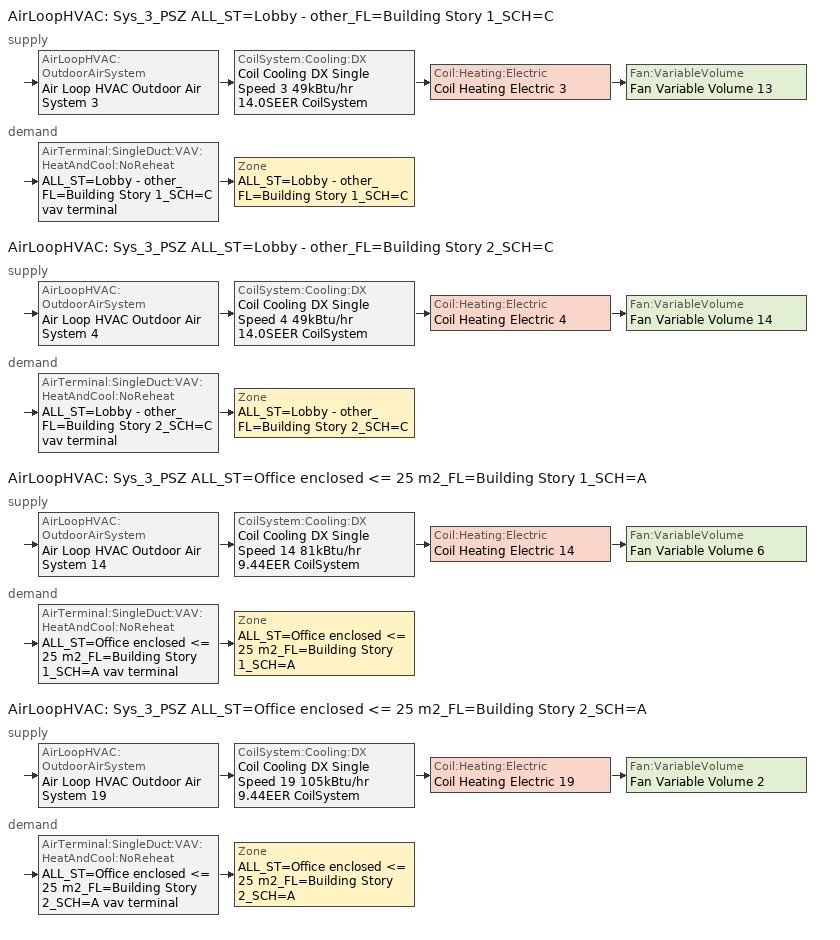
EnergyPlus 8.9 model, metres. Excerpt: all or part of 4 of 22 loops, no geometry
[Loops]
AirLoopHVAC 'Sys_3_PSZ ALL_ST=Lobby - other_FL=Building Story 1_SCH=C'
 supply: AirLoopHVAC:OutdoorAirSystem 'Air Loop HVAC Outdoor Air System 3' > CoilSystem:Cooling:DX 'Coil Cooling DX Single Speed 3 49kBtu/hr 14.0SEER CoilSystem' > Coil:Heating:Electric 'Coil Heating Electric 3' > Fan:VariableVolume 'Fan Variable Volume 13'
 demand: AirTerminal:SingleDuct:VAV:HeatAndCool:NoReheat 'ALL_ST=Lobby - other_FL=Building Story 1_SCH=C vav terminal' > Zone 'ALL_ST=Lobby - other_FL=Building Story 1_SCH=C'
AirLoopHVAC 'Sys_3_PSZ ALL_ST=Lobby - other_FL=Building Story 2_SCH=C'
 supply: AirLoopHVAC:OutdoorAirSystem 'Air Loop HVAC Outdoor Air System 4' > CoilSystem:Cooling:DX 'Coil Cooling DX Single Speed 4 49kBtu/hr 14.0SEER CoilSystem' > Coil:Heating:Electric 'Coil Heating Electric 4' > Fan:VariableVolume 'Fan Variable Volume 14'
 demand: AirTerminal:SingleDuct:VAV:HeatAndCool:NoReheat 'ALL_ST=Lobby - other_FL=Building Story 2_SCH=C vav terminal' > Zone 'ALL_ST=Lobby - other_FL=Building Story 2_SCH=C'
AirLoopHVAC 'Sys_3_PSZ ALL_ST=Office enclosed <= 25 m2_FL=Building Story 1_SCH=A'
 supply: AirLoopHVAC:OutdoorAirSystem 'Air Loop HVAC Outdoor Air System 14' > CoilSystem:Cooling:DX 'Coil Cooling DX Single Speed 14 81kBtu/hr 9.44EER CoilSystem' > Coil:Heating:Electric 'Coil Heating Electric 14' > Fan:VariableVolume 'Fan Variable Volume 6'
 demand: AirTerminal:SingleDuct:VAV:HeatAndCool:NoReheat 'ALL_ST=Office enclosed <= 25 m2_FL=Building Story 1_SCH=A vav terminal' > Zone 'ALL_ST=Office enclosed <= 25 m2_FL=Building Story 1_SCH=A'
AirLoopHVAC 'Sys_3_PSZ ALL_ST=Office enclosed <= 25 m2_FL=Building Story 2_SCH=A'
 supply: AirLoopHVAC:OutdoorAirSystem 'Air Loop HVAC Outdoor Air System 19' > CoilSystem:Cooling:DX 'Coil Cooling DX Single Speed 19 105kBtu/hr 9.44EER CoilSystem' > Coil:Heating:Electric 'Coil Heating Electric 19' > Fan:VariableVolume 'Fan Variable Volume 2'
 demand: AirTerminal:SingleDuct:VAV:HeatAndCool:NoReheat 'ALL_ST=Office enclosed <= 25 m2_FL=Building Story 2_SCH=A vav terminal' > Zone 'ALL_ST=Office enclosed <= 25 m2_FL=Building Story 2_SCH=A'
[ZoneControl:Thermostat] Control Object Type 1=ThermostatSetpoint:DualSetpoint
Name | Zone or ZoneList | Control Type Schedule | Control Name 1
ALL_ST=Lobby - other_FL=Building Story 1_SCH=C Thermostat | ALL_ST=Lobby - other_FL=Building Story 1_SCH=C | ALL_ST=Lobby - other_FL=Building Story 1_SCH=C Thermostat Schedule | Space Function Lobby - other Thermostat 5
ALL_ST=Lobby - other_FL=Building Story 2_SCH=C Thermostat | ALL_ST=Lobby - other_FL=Building Story 2_SCH=C | ALL_ST=Lobby - other_FL=Building Story 2_SCH=C Thermostat Schedule | Space Function Lobby - other Thermostat 6
ALL_ST=Office enclosed <= 25 m2_FL=Building Story 1_SCH=A Thermostat | ALL_ST=Office enclosed <= 25 m2_FL=Building Story 1_SCH=A | ALL_ST=Office enclosed <= 25 m2_FL=Building Story 1_SCH=A Thermostat Schedule | Space Function Office enclosed <= 25 m2 Thermostat 5
ALL_ST=Office enclosed <= 25 m2_FL=Building Story 2_SCH=A Thermostat | ALL_ST=Office enclosed <= 25 m2_FL=Building Story 2_SCH=A | ALL_ST=Office enclosed <= 25 m2_FL=Building Story 2_SCH=A Thermostat Schedule | Space Function Office enclosed <= 25 m2 Thermostat 6
[ThermostatSetpoint:DualSetpoint]
Name | Heating Setpoint Temperature Schedule | Cooling Setpoint Temperature Schedule
Space Function Lobby - other Thermostat 5; Space Function Lobby - other Thermostat 6 | NECB-C-Thermostat Setpoint-Heating | NECB-C-Thermostat Setpoint-Cooling
Space Function Office enclosed <= 25 m2 Thermostat 5; Space Function Office enclosed <= 25 m2 Thermostat 6 | NECB-A-Thermostat Setpoint-Heating | NECB-A-Thermostat Setpoint-Cooling
[ZoneHVAC:EnergyRecoveryVentilator] Supply Air Flow Rate {m3/s}=AutoSize; Exhaust Air Flow Rate {m3/s}=AutoSize; Ventilation Rate per Occupant {m3/s-person}=0
Name | Availability Schedule | Heat Exchanger | Supply Air Fan | Exhaust Air Fan | Controller | Ventilation Rate per Unit Floor Area {m3/s-m2}
ALL_ST=Lobby - other_FL=Building Story 1_SCH=C erv doas | Sys_3_PSZ ALL_ST=Lobby - other_FL=Building Story 1_SCH=C Occ Sch | ALL_ST=Lobby - other_FL=Building Story 1_SCH=C erv hx | ALL_ST=Lobby - other_FL=Building Story 1_SCH=C erv sup fan | ALL_ST=Lobby - other_FL=Building Story 1_SCH=C erv exh fan | ALL_ST=Lobby - other_FL=Building Story 1_SCH=C erv contr | 0.0041148
ALL_ST=Lobby - other_FL=Building Story 2_SCH=C erv doas | Sys_3_PSZ ALL_ST=Lobby - other_FL=Building Story 2_SCH=C Occ Sch | ALL_ST=Lobby - other_FL=Building Story 2_SCH=C erv hx | ALL_ST=Lobby - other_FL=Building Story 2_SCH=C erv sup fan | ALL_ST=Lobby - other_FL=Building Story 2_SCH=C erv exh fan | ALL_ST=Lobby - other_FL=Building Story 2_SCH=C erv contr | 0.0041148
ALL_ST=Office enclosed <= 25 m2_FL=Building Story 1_SCH=A erv doas | Sys_3_PSZ ALL_ST=Office enclosed <= 25 m2_FL=Building Story 1_SCH=A Occ Sch | ALL_ST=Office enclosed <= 25 m2_FL=Building Story 1_SCH=A erv hx | ALL_ST=Office enclosed <= 25 m2_FL=Building Story 1_SCH=A erv sup fan | ALL_ST=Office enclosed <= 25 m2_FL=Building Story 1_SCH=A erv exh fan | ALL_ST=Office enclosed <= 25 m2_FL=Building Story 1_SCH=A erv contr | 0.00042164
ALL_ST=Office enclosed <= 25 m2_FL=Building Story 2_SCH=A erv doas | Sys_3_PSZ ALL_ST=Office enclosed <= 25 m2_FL=Building Story 2_SCH=A Occ Sch | ALL_ST=Office enclosed <= 25 m2_FL=Building Story 2_SCH=A erv hx | ALL_ST=Office enclosed <= 25 m2_FL=Building Story 2_SCH=A erv sup fan | ALL_ST=Office enclosed <= 25 m2_FL=Building Story 2_SCH=A erv exh fan | ALL_ST=Office enclosed <= 25 m2_FL=Building Story 2_SCH=A erv contr | 0.00042164
[HeatExchanger:AirToAir:SensibleAndLatent] Availability Schedule=Always On Discrete; Nominal Supply Air Flow Rate {m3/s}=Autosize; Heat Exchanger Type=Rotary; Threshold Temperature {C}=-23.3; Initial Defrost Time Fraction=0.167
Name | Sensible Effectiveness at 100% Heating Air Flow | Latent Effectiveness at 100% Heating Air Flow | Sensible Effectiveness at 75% Heating Air Flow | Latent Effectiveness at 75% Heating Air Flow | Sensible Effectiveness at 100% Cooling Air Flow | Latent Effectiveness at 100% Cooling Air Flow | Sensible Effectiveness at 75% Cooling Air Flow | Latent Effectiveness at 75% Cooling Air Flow | Nominal Electric Power {W} | Supply Air Outlet Temperature Control | Frost Control Type | Rate of Defrost Time Fraction Increase {1/K} | Economizer Lockout
ALL_ST=Lobby - other_FL=Building Story 1_SCH=C erv hx; ALL_ST=Lobby - other_FL=Building Story 2_SCH=C erv hx | 0.76 | 0.75 | 0.81 | 0.75 | 0.76 | 0.75 | 0.81 | 0.75 | 669.997 | No | ExhaustAirRecirculation | 0.012 | No
ALL_ST=Office enclosed <= 25 m2_FL=Building Story 1_SCH=A erv hx; ALL_ST=Office enclosed <= 25 m2_FL=Building Story 2_SCH=A erv hx | 0.76 | 0.75 | 0.81 | 0.75 | 0.76 | 0.75 | 0.81 | 0.75 | 210.944 | No | ExhaustAirRecirculation | 0.012 | No
Sys_3_PSZ ALL_ST=Lobby - other_FL=Building Story 1_SCH=C ERV; Sys_3_PSZ ALL_ST=Lobby - other_FL=Building Story 2_SCH=C ERV | 0.9 | 0.9 | 0.9 | 0.9 | 0.9 | 0.9 | 0.9 | 0.9 | 669.997 | Yes | ExhaustOnly | 1.44 | Yes
Sys_3_PSZ ALL_ST=Office enclosed <= 25 m2_FL=Building Story 1_SCH=A ERV; Sys_3_PSZ ALL_ST=Office enclosed <= 25 m2_FL=Building Story 2_SCH=A ERV | 0.9 | 0.9 | 0.9 | 0.9 | 0.9 | 0.9 | 0.9 | 0.9 | 210.944 | Yes | ExhaustOnly | 1.44 | Yes
[Fan:OnOff] Availability Schedule=Always On Discrete; Fan Total Efficiency=0.75; Pressure Rise {Pa}=200; Maximum Flow Rate {m3/s}=Autosize; Motor Efficiency=0.9; Motor In Airstream Fraction=1
Name | Fan Power Ratio Function of Speed Ratio Curve | Fan Efficiency Ratio Function of Speed Ratio Curve
ALL_ST=Lobby - other_FL=Building Story 1_SCH=C erv sup fan | Fan On Off Power Curve 38 | Fan On Off Efficiency Curve 38
ALL_ST=Lobby - other_FL=Building Story 1_SCH=C erv exh fan | Fan On Off Power Curve 39 | Fan On Off Efficiency Curve 39
ALL_ST=Lobby - other_FL=Building Story 2_SCH=C erv sup fan | Fan On Off Power Curve 40 | Fan On Off Efficiency Curve 40
ALL_ST=Lobby - other_FL=Building Story 2_SCH=C erv exh fan | Fan On Off Power Curve 41 | Fan On Off Efficiency Curve 41
ALL_ST=Office enclosed <= 25 m2_FL=Building Story 1_SCH=A erv sup fan | Fan On Off Power Curve 12 | Fan On Off Efficiency Curve 12
ALL_ST=Office enclosed <= 25 m2_FL=Building Story 1_SCH=A erv exh fan | Fan On Off Power Curve 13 | Fan On Off Efficiency Curve 13
ALL_ST=Office enclosed <= 25 m2_FL=Building Story 2_SCH=A erv sup fan | Fan On Off Power Curve 4 | Fan On Off Efficiency Curve 4
ALL_ST=Office enclosed <= 25 m2_FL=Building Story 2_SCH=A erv exh fan | Fan On Off Power Curve 5 | Fan On Off Efficiency Curve 5
[ZoneHVAC:EnergyRecoveryVentilator:Controller] Temperature High Limit {C}=19; Temperature Low Limit {C}=13; Exhaust Air Temperature Limit=NoExhaustAirTemperatureLimit; Exhaust Air Enthalpy Limit=NoExhaustAirEnthalpyLimit; Time of Day Economizer Flow Control Schedule=Always Off Discrete; High Humidity Control Flag=No; High Humidity Outdoor Air Flow Ratio=1; Control High Indoor Humidity Based on Outdoor Humidity Ratio=Yes
Name | Electronic Enthalpy Limit Curve
ALL_ST=Lobby - other_FL=Building Story 1_SCH=C erv contr | Curve Cubic 21
ALL_ST=Lobby - other_FL=Building Story 2_SCH=C erv contr | Curve Cubic 22
ALL_ST=Office enclosed <= 25 m2_FL=Building Story 1_SCH=A erv contr | Curve Cubic 8
ALL_ST=Office enclosed <= 25 m2_FL=Building Story 2_SCH=A erv contr | Curve Cubic 4
[AirTerminal:SingleDuct:VAV:HeatAndCool:NoReheat] Availability Schedule=Always On Discrete; Maximum Air Flow Rate {m3/s}=AutoSize; Zone Minimum Air Flow Fraction=0.05
ALL_ST=Lobby - other_FL=Building Story 1_SCH=C vav terminal; ALL_ST=Lobby - other_FL=Building Story 2_SCH=C vav terminal; ALL_ST=Office enclosed <= 25 m2_FL=Building Story 1_SCH=A vav terminal; ALL_ST=Office enclosed <= 25 m2_FL=Building Story 2_SCH=A vav terminal
[Zone equipment]
ALL_ST=Lobby - other_FL=Building Story 1_SCH=C: ALL_ST=Lobby - other_FL=Building Story 1_SCH=C erv doas, Zone HVAC Baseboard Convective Water 9, ALL_ST=Lobby - other_FL=Building Story 1_SCH=C vav terminal
ALL_ST=Lobby - other_FL=Building Story 2_SCH=C: ALL_ST=Lobby - other_FL=Building Story 2_SCH=C erv doas, Zone HVAC Baseboard Convective Water 10, ALL_ST=Lobby - other_FL=Building Story 2_SCH=C vav terminal
ALL_ST=Office enclosed <= 25 m2_FL=Building Story 1_SCH=A: ALL_ST=Office enclosed <= 25 m2_FL=Building Story 1_SCH=A erv doas, Zone HVAC Baseboard Convective Water 20, ALL_ST=Office enclosed <= 25 m2_FL=Building Story 1_SCH=A vav terminal
ALL_ST=Office enclosed <= 25 m2_FL=Building Story 2_SCH=A: ALL_ST=Office enclosed <= 25 m2_FL=Building Story 2_SCH=A erv doas, Zone HVAC Baseboard Convective Water 25, ALL_ST=Office enclosed <= 25 m2_FL=Building Story 2_SCH=A vav terminal
[Sizing:Zone] Zone Cooling Design Supply Air Temperature Input Method=SupplyAirTemperature; Zone Cooling Design Supply Air Temperature {C}=13; Zone Cooling Design Supply Air Temperature Difference {deltaC}=11.11; Zone Heating Design Supply Air Temperature Input Method=SupplyAirTemperature; Zone Heating Design Supply Air Temperature {C}=43; Zone Heating Design Supply Air Temperature Difference {deltaC}=11.11; Zone Cooling Design Supply Air Humidity Ratio {kgWater/kgDryAir}=0.0085; Zone Heating Design Supply Air Humidity Ratio {kgWater/kgDryAir}=0.008; Zone Heating Sizing Factor=1.3; Zone Cooling Sizing Factor=1.1; Cooling Design Air Flow Method=DesignDay; Cooling Design Air Flow Rate {m3/s}=0; Cooling Minimum Air Flow per Zone Floor Area {m3/s-m2}=0.000762; Cooling Minimum Air Flow {m3/s}=0; Cooling Minimum Air Flow Fraction=0; Heating Design Air Flow Method=DesignDay; Heating Design Air Flow Rate {m3/s}=0; Heating Maximum Air Flow per Zone Floor Area {m3/s-m2}=0.002032; Heating Maximum Air Flow {m3/s}=0.141576; Heating Maximum Air Flow Fraction=0.3; Account for Dedicated Outdoor Air System=No
Name | Design Specification Outdoor Air Object | Design Specification Zone Air Distribution Object
ALL_ST=Lobby - other_FL=Building Story 1_SCH=C | Space Function Lobby - other Ventilation | ALL_ST=Lobby - other_FL=Building Story 1_SCH=C Design Spec Zone Air Dist
ALL_ST=Lobby - other_FL=Building Story 2_SCH=C | Space Function Lobby - other Ventilation | ALL_ST=Lobby - other_FL=Building Story 2_SCH=C Design Spec Zone Air Dist
ALL_ST=Office enclosed <= 25 m2_FL=Building Story 1_SCH=A | Space Function Office enclosed <= 25 m2 Ventilation | ALL_ST=Office enclosed <= 25 m2_FL=Building Story 1_SCH=A Design Spec Zone Air Dist
ALL_ST=Office enclosed <= 25 m2_FL=Building Story 2_SCH=A | Space Function Office enclosed <= 25 m2 Ventilation | ALL_ST=Office enclosed <= 25 m2_FL=Building Story 2_SCH=A Design Spec Zone Air Dist
[DesignSpecification:ZoneAirDistribution] Zone Air Distribution Effectiveness in Cooling Mode=1; Zone Air Distribution Effectiveness in Heating Mode=1
ALL_ST=Lobby - other_FL=Building Story 1_SCH=C Design Spec Zone Air Dist; ALL_ST=Lobby - other_FL=Building Story 2_SCH=C Design Spec Zone Air Dist; ALL_ST=Office enclosed <= 25 m2_FL=Building Story 1_SCH=A Design Spec Zone Air Dist; ALL_ST=Office enclosed <= 25 m2_FL=Building Story 2_SCH=A Design Spec Zone Air Dist
[Controller:MechanicalVentilation] Demand Controlled Ventilation=No; System Outdoor Air Method=ZoneSum
Name | Availability Schedule | Zone Name 1 | Design Specification Outdoor Air Object Name 1 | Design Specification Zone Air Distribution Object Name 1
Controller Mechanical Ventilation 3 | Sys_3_PSZ ALL_ST=Lobby - other_FL=Building Story 1_SCH=C Occ Sch | ALL_ST=Lobby - other_FL=Building Story 1_SCH=C | Space Function Lobby - other Ventilation | ALL_ST=Lobby - other_FL=Building Story 1_SCH=C Design Spec Zone Air Dist
Controller Mechanical Ventilation 4 | Sys_3_PSZ ALL_ST=Lobby - other_FL=Building Story 2_SCH=C Occ Sch | ALL_ST=Lobby - other_FL=Building Story 2_SCH=C | Space Function Lobby - other Ventilation | ALL_ST=Lobby - other_FL=Building Story 2_SCH=C Design Spec Zone Air Dist
Controller Mechanical Ventilation 14 | Sys_3_PSZ ALL_ST=Office enclosed <= 25 m2_FL=Building Story 1_SCH=A Occ Sch | ALL_ST=Office enclosed <= 25 m2_FL=Building Story 1_SCH=A | Space Function Office enclosed <= 25 m2 Ventilation | ALL_ST=Office enclosed <= 25 m2_FL=Building Story 1_SCH=A Design Spec Zone Air Dist
Controller Mechanical Ventilation 19 | Sys_3_PSZ ALL_ST=Office enclosed <= 25 m2_FL=Building Story 2_SCH=A Occ Sch | ALL_ST=Office enclosed <= 25 m2_FL=Building Story 2_SCH=A | Space Function Office enclosed <= 25 m2 Ventilation | ALL_ST=Office enclosed <= 25 m2_FL=Building Story 2_SCH=A Design Spec Zone Air Dist
[DesignSpecification:OutdoorAir] Outdoor Air Method=Sum; Outdoor Air Flow per Person {m3/s-person}=0; Outdoor Air Flow per Zone {m3/s}=0; Outdoor Air Flow Air Changes per Hour {1/hr}=0
Name | Outdoor Air Flow per Zone Floor Area {m3/s-m2}
Space Function Lobby - other Ventilation | 0.0041148
Space Function Office enclosed <= 25 m2 Ventilation | 0.00042164
[AirLoopHVAC] Design Supply Air Flow Rate {m3/s}=AutoSize
Sys_3_PSZ ALL_ST=Lobby - other_FL=Building Story 1_SCH=C; Sys_3_PSZ ALL_ST=Lobby - other_FL=Building Story 2_SCH=C; Sys_3_PSZ ALL_ST=Office enclosed <= 25 m2_FL=Building Story 1_SCH=A; Sys_3_PSZ ALL_ST=Office enclosed <= 25 m2_FL=Building Story 2_SCH=A
[Sizing:System] Type of Load to Size On=Sensible; Design Outdoor Air Flow Rate {m3/s}=Autosize; Central Heating Maximum System Air Flow Ratio=1; Preheat Design Temperature {C}=7; Preheat Design Humidity Ratio {kgWater/kgDryAir}=0.008; Precool Design Temperature {C}=13; Precool Design Humidity Ratio {kgWater/kgDryAir}=0.008; Central Cooling Design Supply Air Temperature {C}=13; Central Heating Design Supply Air Temperature {C}=43; Type of Zone Sum to Use=NonCoincident; 100% Outdoor Air in Cooling=No; 100% Outdoor Air in Heating=No; Central Cooling Design Supply Air Humidity Ratio {kgWater/kgDryAir}=0.0085; Central Heating Design Supply Air Humidity Ratio {kgWater/kgDryAir}=0.008; Cooling Supply Air Flow Rate Method=DesignDay; Cooling Supply Air Flow Rate {m3/s}=0; Cooling Supply Air Flow Rate Per Floor Area {m3/s-m2}=0.00996765; Cooling Fraction of Autosized Cooling Supply Air Flow Rate=1; Cooling Supply Air Flow Rate Per Unit Cooling Capacity {m3/s-W}=3.94755e-05; Heating Supply Air Flow Rate Method=DesignDay; Heating Supply Air Flow Rate {m3/s}=0; Heating Supply Air Flow Rate Per Floor Area {m3/s-m2}=0.00996765; Heating Fraction of Autosized Heating Supply Air Flow Rate=1; Heating Fraction of Autosized Cooling Supply Air Flow Rate=1; Heating Supply Air Flow Rate Per Unit Heating Capacity {m3/s-W}=3.15882e-05; System Outdoor Air Method=ZoneSum; Zone Maximum Outdoor Air Fraction=1; Cooling Design Capacity Method=CoolingDesignCapacity; Cooling Design Capacity {W}=Autosize; Cooling Design Capacity Per Floor Area {W/m2}=234.7; Fraction of Autosized Cooling Design Capacity=1; Heating Design Capacity Method=HeatingDesignCapacity; Heating Design Capacity {W}=Autosize; Heating Design Capacity Per Floor Area {W/m2}=157; Fraction of Autosized Heating Design Capacity=1; Central Cooling Capacity Control Method=OnOff
Sys_3_PSZ ALL_ST=Lobby - other_FL=Building Story 1_SCH=C; Sys_3_PSZ ALL_ST=Lobby - other_FL=Building Story 2_SCH=C; Sys_3_PSZ ALL_ST=Office enclosed <= 25 m2_FL=Building Story 1_SCH=A; Sys_3_PSZ ALL_ST=Office enclosed <= 25 m2_FL=Building Story 2_SCH=A
[Controller:OutdoorAir] Minimum Outdoor Air Flow Rate {m3/s}=0; Maximum Outdoor Air Flow Rate {m3/s}=0; Economizer Control Action Type=ModulateFlow; Lockout Type=NoLockout; Minimum Limit Type=FixedMinimum; High Humidity Control=No; Control High Indoor Humidity Based on Outdoor Humidity Ratio=Yes; Heat Recovery Bypass Control Type=BypassWhenOAFlowGreaterThanMinimum
Name | Economizer Control Type | Economizer Maximum Limit Dry-Bulb Temperature {C} | Economizer Maximum Limit Enthalpy {J/kg} | Economizer Minimum Limit Dry-Bulb Temperature {C} | Minimum Outdoor Air Schedule | Mechanical Ventilation Controller
Controller Outdoor Air 3 | NoEconomizer | 28 | 64000 | -100 | Sys_3_PSZ ALL_ST=Lobby - other_FL=Building Story 1_SCH=C Occ Sch | Controller Mechanical Ventilation 3
Controller Outdoor Air 4 | NoEconomizer | 28 | 64000 | -100 | Sys_3_PSZ ALL_ST=Lobby - other_FL=Building Story 2_SCH=C Occ Sch | Controller Mechanical Ventilation 4
Controller Outdoor Air 14 | DifferentialEnthalpy |  |  |  | Sys_3_PSZ ALL_ST=Office enclosed <= 25 m2_FL=Building Story 1_SCH=A Occ Sch | Controller Mechanical Ventilation 14
Controller Outdoor Air 19 | DifferentialEnthalpy |  |  |  | Sys_3_PSZ ALL_ST=Office enclosed <= 25 m2_FL=Building Story 2_SCH=A Occ Sch | Controller Mechanical Ventilation 19
[SetpointManager:OutdoorAirPretreat] Control Variable=Temperature; Minimum Setpoint Temperature {C}=-99; Maximum Setpoint Temperature {C}=99; Minimum Setpoint Humidity Ratio {kgWater/kgDryAir}=1e-005; Maximum Setpoint Humidity Ratio {kgWater/kgDryAir}=1
Setpoint Manager Outdoor Air Pretreat 15; Setpoint Manager Outdoor Air Pretreat 16; Setpoint Manager Outdoor Air Pretreat 17; Setpoint Manager Outdoor Air Pretreat 18
[SetpointManager:MixedAir] Control Variable=Temperature
Node 98 OS Default SPM; Node 97 OS Default SPM; Node 471 OS Default SPM; Node 111 OS Default SPM; Node 110 OS Default SPM; Node 473 OS Default SPM; Node 241 OS Default SPM; Node 240 OS Default SPM; Node 451 OS Default SPM; Node 306 OS Default SPM; Node 305 OS Default SPM; Node 443 OS Default SPM
[CoilSystem:Cooling:DX] Availability Schedule=Always On Discrete
Name | Cooling Coil
Coil Cooling DX Single Speed 3 49kBtu/hr 14.0SEER CoilSystem | Coil Cooling DX Single Speed 3 49kBtu/hr 14.0SEER
Coil Cooling DX Single Speed 4 49kBtu/hr 14.0SEER CoilSystem | Coil Cooling DX Single Speed 4 49kBtu/hr 14.0SEER
Coil Cooling DX Single Speed 14 81kBtu/hr 9.44EER CoilSystem | Coil Cooling DX Single Speed 14 81kBtu/hr 9.44EER
Coil Cooling DX Single Speed 19 105kBtu/hr 9.44EER CoilSystem | Coil Cooling DX Single Speed 19 105kBtu/hr 9.44EER
[Coil:Cooling:DX:SingleSpeed] Availability Schedule=Always On Discrete; Gross Rated Total Cooling Capacity {W}=Autosize; Gross Rated Sensible Heat Ratio=Autosize; Rated Air Flow Rate {m3/s}=Autosize; Rated Evaporator Fan Power Per Volume Flow Rate {W/(m3/s)}=773.3; Total Cooling Capacity Function of Temperature Curve=DXCOOL-NECB2011-REF-CAPFT; Total Cooling Capacity Function of Flow Fraction Curve=DXCOOL-NECB2011-REF-CAPFFLOW; Energy Input Ratio Function of Temperature Curve=DXCOOL-NECB2011-REF-COOLEIRFT; Energy Input Ratio Function of Flow Fraction Curve=DXCOOL-NECB2011-REF-COOLEIRFFLOW; Part Load Fraction Correlation Curve=DXCOOL-NECB2011-REF-COOLPLFFPLR; Condenser Type=AirCooled; Evaporative Condenser Effectiveness=0; Evaporative Condenser Air Flow Rate {m3/s}=Autosize; Evaporative Condenser Pump Rated Power Consumption {W}=Autosize; Crankcase Heater Capacity {W}=0; Maximum Outdoor Dry-Bulb Temperature for Crankcase Heater Operation {C}=0; Basin Heater Capacity {W/K}=0; Basin Heater Setpoint Temperature {C}=10
Name | Gross Rated Cooling COP {W/W}
Coil Cooling DX Single Speed 3 49kBtu/hr 14.0SEER; Coil Cooling DX Single Speed 4 49kBtu/hr 14.0SEER | 3.8248
Coil Cooling DX Single Speed 14 81kBtu/hr 9.44EER | 3.25032
Coil Cooling DX Single Speed 19 105kBtu/hr 9.44EER | 3.26813
[Coil:Heating:Electric] Availability Schedule=Always On Discrete; Efficiency=1; Nominal Capacity {W}=Autosize
Coil Heating Electric 3; Coil Heating Electric 4; Coil Heating Electric 14; Coil Heating Electric 19
[Fan:VariableVolume] Fan Total Efficiency=0.7; Pressure Rise {Pa}=640; Maximum Flow Rate {m3/s}=AutoSize; Fan Power Minimum Flow Rate Input Method=Fraction; Fan Power Minimum Flow Fraction=0.3; Fan Power Minimum Air Flow Rate {m3/s}=0; Motor Efficiency=0.9; Motor In Airstream Fraction=1; Fan Power Coefficient 1=0.0407599; Fan Power Coefficient 2=0.088045; Fan Power Coefficient 3=-0.0729261; Fan Power Coefficient 4=0.94374; Fan Power Coefficient 5=0
Name | Availability Schedule
Fan Variable Volume 13 | Sys_3_PSZ ALL_ST=Lobby - other_FL=Building Story 1_SCH=C Occ Sch
Fan Variable Volume 14 | Sys_3_PSZ ALL_ST=Lobby - other_FL=Building Story 2_SCH=C Occ Sch
Fan Variable Volume 6 | Sys_3_PSZ ALL_ST=Office enclosed <= 25 m2_FL=Building Story 1_SCH=A Occ Sch
Fan Variable Volume 2 | Sys_3_PSZ ALL_ST=Office enclosed <= 25 m2_FL=Building Story 2_SCH=A Occ Sch
[SetpointManager:Warmest] Control Variable=Temperature; Minimum Setpoint Temperature {C}=12; Maximum Setpoint Temperature {C}=35; Strategy=MaximumTemperature
Name | HVAC Air Loop
Node 90 SAT stpmanager | Sys_3_PSZ ALL_ST=Lobby - other_FL=Building Story 1_SCH=C
Node 103 SAT stpmanager | Sys_3_PSZ ALL_ST=Lobby - other_FL=Building Story 2_SCH=C
Node 233 SAT stpmanager | Sys_3_PSZ ALL_ST=Office enclosed <= 25 m2_FL=Building Story 1_SCH=A
Node 298 SAT stpmanager | Sys_3_PSZ ALL_ST=Office enclosed <= 25 m2_FL=Building Story 2_SCH=A
[Schedule:Compact]
ALL_ST=Lobby - other_FL=Building Story 1_SCH=C Thermostat Schedule; ALL_ST=Lobby - other_FL=Building Story 2_SCH=C Thermostat Schedule; ALL_ST=Office enclosed <= 25 m2_FL=Building Story 1_SCH=A Thermostat Schedule; ALL_ST=Office enclosed <= 25 m2_FL=Building Story 2_SCH=A Thermostat Schedule: Through: 12/31, For: AllDays, Until: 24:00, 4
[Schedule:Day:Interval]
NECB-C-Thermostat Setpoint-Heating Sun|Hol Day: No, 09:00, 18, 10:00, 20, 19:00, 22, 24:00, 18
NECB-C-Thermostat Setpoint-Heating Default|Wkdy Day; NECB-C-Thermostat Setpoint-Heating Sat Day; NECB-C-Thermostat Setpoint-Heating Default: No, 07:00, 18, 08:00, 20, 21:00, 22, 24:00, 18
NECB-C-Thermostat Setpoint-Cooling Sun|Hol Day: No, 07:00, 35, 19:00, 24, 24:00, 35
NECB-C-Thermostat Setpoint-Cooling Default|Wkdy Day; NECB-C-Thermostat Setpoint-Cooling Sat Day; NECB-C-Thermostat Setpoint-Cooling Default: No, 07:00, 35, 21:00, 24, 24:00, 35
Sys_3_PSZ ALL_ST=Lobby - other_FL=Building Story 1_SCH=C Occ Sch Sunday; Sys_3_PSZ ALL_ST=Lobby - other_FL=Building Story 2_SCH=C Occ Sch Sunday: No, 09:00, 0, 19:00, 1, 24:00, 0
Sys_3_PSZ ALL_ST=Lobby - other_FL=Building Story 1_SCH=C Occ Sch Monday; Sys_3_PSZ ALL_ST=Lobby - other_FL=Building Story 1_SCH=C Occ Sch Tuesday; Sys_3_PSZ ALL_ST=Lobby - other_FL=Building Story 1_SCH=C Occ Sch Wednesday; Sys_3_PSZ ALL_ST=Lobby - other_FL=Building Story 1_SCH=C Occ Sch Thursday; Sys_3_PSZ ALL_ST=Lobby - other_FL=Building Story 1_SCH=C Occ Sch Friday; Sys_3_PSZ ALL_ST=Lobby - other_FL=Building Story 1_SCH=C Occ Sch Saturday; Sys_3_PSZ ALL_ST=Lobby - other_FL=Building Story 2_SCH=C Occ Sch Monday; Sys_3_PSZ ALL_ST=Lobby - other_FL=Building Story 2_SCH=C Occ Sch Tuesday; Sys_3_PSZ ALL_ST=Lobby - other_FL=Building Story 2_SCH=C Occ Sch Wednesday; Sys_3_PSZ ALL_ST=Lobby - other_FL=Building Story 2_SCH=C Occ Sch Thursday; Sys_3_PSZ ALL_ST=Lobby - other_FL=Building Story 2_SCH=C Occ Sch Friday; Sys_3_PSZ ALL_ST=Lobby - other_FL=Building Story 2_SCH=C Occ Sch Saturday: No, 09:00, 0, 21:00, 1, 24:00, 0
Sys_3_PSZ ALL_ST=Lobby - other_FL=Building Story 1_SCH=C Occ Sch Default; Sys_3_PSZ ALL_ST=Lobby - other_FL=Building Story 1_SCH=C Occ Sch Summer Design Day; Sys_3_PSZ ALL_ST=Lobby - other_FL=Building Story 1_SCH=C Occ Sch Winter Design Day; Sys_3_PSZ ALL_ST=Lobby - other_FL=Building Story 2_SCH=C Occ Sch Default; Sys_3_PSZ ALL_ST=Lobby - other_FL=Building Story 2_SCH=C Occ Sch Summer Design Day; Sys_3_PSZ ALL_ST=Lobby - other_FL=Building Story 2_SCH=C Occ Sch Winter Design Day; Sys_3_PSZ ALL_ST=Office enclosed <= 25 m2_FL=Building Story 1_SCH=A Occ Sch Default; Sys_3_PSZ ALL_ST=Office enclosed <= 25 m2_FL=Building Story 1_SCH=A Occ Sch Summer Design Day; Sys_3_PSZ ALL_ST=Office enclosed <= 25 m2_FL=Building Story 1_SCH=A Occ Sch Winter Design Day; Sys_3_PSZ ALL_ST=Office enclosed <= 25 m2_FL=Building Story 2_SCH=A Occ Sch Default; Sys_3_PSZ ALL_ST=Office enclosed <= 25 m2_FL=Building Story 2_SCH=A Occ Sch Summer Design Day; Sys_3_PSZ ALL_ST=Office enclosed <= 25 m2_FL=Building Story 2_SCH=A Occ Sch Winter Design Day: No, 24:00, 1
NECB-A-Thermostat Setpoint-Heating Sun|Hol Day; NECB-A-Thermostat Setpoint-Heating Sat Day: No, 24:00, 18
NECB-A-Thermostat Setpoint-Heating Default|Wkdy Day; NECB-A-Thermostat Setpoint-Heating Default: No, 06:00, 18, 07:00, 20, 21:00, 22, 24:00, 18
NECB-A-Thermostat Setpoint-Cooling Sun|Hol Day; NECB-A-Thermostat Setpoint-Cooling Sat Day: No, 24:00, 35
NECB-A-Thermostat Setpoint-Cooling Default|Wkdy Day; NECB-A-Thermostat Setpoint-Cooling Default: No, 06:00, 35, 21:00, 24, 24:00, 35
Sys_3_PSZ ALL_ST=Office enclosed <= 25 m2_FL=Building Story 1_SCH=A Occ Sch Sunday; Sys_3_PSZ ALL_ST=Office enclosed <= 25 m2_FL=Building Story 1_SCH=A Occ Sch Saturday; Sys_3_PSZ ALL_ST=Office enclosed <= 25 m2_FL=Building Story 2_SCH=A Occ Sch Sunday; Sys_3_PSZ ALL_ST=Office enclosed <= 25 m2_FL=Building Story 2_SCH=A Occ Sch Saturday: No, 24:00, 0
Sys_3_PSZ ALL_ST=Office enclosed <= 25 m2_FL=Building Story 1_SCH=A Occ Sch Monday; Sys_3_PSZ ALL_ST=Office enclosed <= 25 m2_FL=Building Story 1_SCH=A Occ Sch Tuesday; Sys_3_PSZ ALL_ST=Office enclosed <= 25 m2_FL=Building Story 1_SCH=A Occ Sch Wednesday; Sys_3_PSZ ALL_ST=Office enclosed <= 25 m2_FL=Building Story 1_SCH=A Occ Sch Thursday; Sys_3_PSZ ALL_ST=Office enclosed <= 25 m2_FL=Building Story 1_SCH=A Occ Sch Friday; Sys_3_PSZ ALL_ST=Office enclosed <= 25 m2_FL=Building Story 2_SCH=A Occ Sch Monday; Sys_3_PSZ ALL_ST=Office enclosed <= 25 m2_FL=Building Story 2_SCH=A Occ Sch Tuesday; Sys_3_PSZ ALL_ST=Office enclosed <= 25 m2_FL=Building Story 2_SCH=A Occ Sch Wednesday; Sys_3_PSZ ALL_ST=Office enclosed <= 25 m2_FL=Building Story 2_SCH=A Occ Sch Thursday; Sys_3_PSZ ALL_ST=Office enclosed <= 25 m2_FL=Building Story 2_SCH=A Occ Sch Friday: No, 08:00, 0, 19:00, 1, 24:00, 0
[Schedule:Week:Daily]
NECB-C-Thermostat Setpoint-Heating Week Rule - Jan1-Dec31: NECB-C-Thermostat Setpoint-Heating Sun|Hol Day, NECB-C-Thermostat Setpoint-Heating Default|Wkdy Day, NECB-C-Thermostat Setpoint-Heating Default|Wkdy Day, NECB-C-Thermostat Setpoint-Heating Default|Wkdy Day, NECB-C-Thermostat Setpoint-Heating Default|Wkdy Day, NECB-C-Thermostat Setpoint-Heating Default|Wkdy Day, NECB-C-Thermostat Setpoint-Heating Sat Day, NECB-C-Thermostat Setpoint-Heating Default, NECB-C-Thermostat Setpoint-Heating Default, NECB-C-Thermostat Setpoint-Heating Default, NECB-C-Thermostat Setpoint-Heating Default, NECB-C-Thermostat Setpoint-Heating Default
NECB-C-Thermostat Setpoint-Cooling Week Rule - Jan1-Dec31: NECB-C-Thermostat Setpoint-Cooling Sun|Hol Day, NECB-C-Thermostat Setpoint-Cooling Default|Wkdy Day, NECB-C-Thermostat Setpoint-Cooling Default|Wkdy Day, NECB-C-Thermostat Setpoint-Cooling Default|Wkdy Day, NECB-C-Thermostat Setpoint-Cooling Default|Wkdy Day, NECB-C-Thermostat Setpoint-Cooling Default|Wkdy Day, NECB-C-Thermostat Setpoint-Cooling Sat Day, NECB-C-Thermostat Setpoint-Cooling Default, NECB-C-Thermostat Setpoint-Cooling Default, NECB-C-Thermostat Setpoint-Cooling Default, NECB-C-Thermostat Setpoint-Cooling Default, NECB-C-Thermostat Setpoint-Cooling Default
Sys_3_PSZ ALL_ST=Lobby - other_FL=Building Story 1_SCH=C Occ Sch Week Rule - Jan1-Dec31: Sys_3_PSZ ALL_ST=Lobby - other_FL=Building Story 1_SCH=C Occ Sch Sunday, Sys_3_PSZ ALL_ST=Lobby - other_FL=Building Story 1_SCH=C Occ Sch Monday, Sys_3_PSZ ALL_ST=Lobby - other_FL=Building Story 1_SCH=C Occ Sch Tuesday, Sys_3_PSZ ALL_ST=Lobby - other_FL=Building Story 1_SCH=C Occ Sch Wednesday, Sys_3_PSZ ALL_ST=Lobby - other_FL=Building Story 1_SCH=C Occ Sch Thursday, Sys_3_PSZ ALL_ST=Lobby - other_FL=Building Story 1_SCH=C Occ Sch Friday, Sys_3_PSZ ALL_ST=Lobby - other_FL=Building Story 1_SCH=C Occ Sch Saturday, Sys_3_PSZ ALL_ST=Lobby - other_FL=Building Story 1_SCH=C Occ Sch Default, Sys_3_PSZ ALL_ST=Lobby - other_FL=Building Story 1_SCH=C Occ Sch Summer Design Day, Sys_3_PSZ ALL_ST=Lobby - other_FL=Building Story 1_SCH=C Occ Sch Winter Design Day, Sys_3_PSZ ALL_ST=Lobby - other_FL=Building Story 1_SCH=C Occ Sch Default, Sys_3_PSZ ALL_ST=Lobby - other_FL=Building Story 1_SCH=C Occ Sch Default
Sys_3_PSZ ALL_ST=Lobby - other_FL=Building Story 2_SCH=C Occ Sch Week Rule - Jan1-Dec31: Sys_3_PSZ ALL_ST=Lobby - other_FL=Building Story 2_SCH=C Occ Sch Sunday, Sys_3_PSZ ALL_ST=Lobby - other_FL=Building Story 2_SCH=C Occ Sch Monday, Sys_3_PSZ ALL_ST=Lobby - other_FL=Building Story 2_SCH=C Occ Sch Tuesday, Sys_3_PSZ ALL_ST=Lobby - other_FL=Building Story 2_SCH=C Occ Sch Wednesday, Sys_3_PSZ ALL_ST=Lobby - other_FL=Building Story 2_SCH=C Occ Sch Thursday, Sys_3_PSZ ALL_ST=Lobby - other_FL=Building Story 2_SCH=C Occ Sch Friday, Sys_3_PSZ ALL_ST=Lobby - other_FL=Building Story 2_SCH=C Occ Sch Saturday, Sys_3_PSZ ALL_ST=Lobby - other_FL=Building Story 2_SCH=C Occ Sch Default, Sys_3_PSZ ALL_ST=Lobby - other_FL=Building Story 2_SCH=C Occ Sch Summer Design Day, Sys_3_PSZ ALL_ST=Lobby - other_FL=Building Story 2_SCH=C Occ Sch Winter Design Day, Sys_3_PSZ ALL_ST=Lobby - other_FL=Building Story 2_SCH=C Occ Sch Default, Sys_3_PSZ ALL_ST=Lobby - other_FL=Building Story 2_SCH=C Occ Sch Default
NECB-A-Thermostat Setpoint-Heating Week Rule - Jan1-Dec31: NECB-A-Thermostat Setpoint-Heating Sun|Hol Day, NECB-A-Thermostat Setpoint-Heating Default|Wkdy Day, NECB-A-Thermostat Setpoint-Heating Default|Wkdy Day, NECB-A-Thermostat Setpoint-Heating Default|Wkdy Day, NECB-A-Thermostat Setpoint-Heating Default|Wkdy Day, NECB-A-Thermostat Setpoint-Heating Default|Wkdy Day, NECB-A-Thermostat Setpoint-Heating Sat Day, NECB-A-Thermostat Setpoint-Heating Default, NECB-A-Thermostat Setpoint-Heating Default, NECB-A-Thermostat Setpoint-Heating Default, NECB-A-Thermostat Setpoint-Heating Default, NECB-A-Thermostat Setpoint-Heating Default
NECB-A-Thermostat Setpoint-Cooling Week Rule - Jan1-Dec31: NECB-A-Thermostat Setpoint-Cooling Sun|Hol Day, NECB-A-Thermostat Setpoint-Cooling Default|Wkdy Day, NECB-A-Thermostat Setpoint-Cooling Default|Wkdy Day, NECB-A-Thermostat Setpoint-Cooling Default|Wkdy Day, NECB-A-Thermostat Setpoint-Cooling Default|Wkdy Day, NECB-A-Thermostat Setpoint-Cooling Default|Wkdy Day, NECB-A-Thermostat Setpoint-Cooling Sat Day, NECB-A-Thermostat Setpoint-Cooling Default, NECB-A-Thermostat Setpoint-Cooling Default, NECB-A-Thermostat Setpoint-Cooling Default, NECB-A-Thermostat Setpoint-Cooling Default, NECB-A-Thermostat Setpoint-Cooling Default
Sys_3_PSZ ALL_ST=Office enclosed <= 25 m2_FL=Building Story 1_SCH=A Occ Sch Week Rule - Jan1-Dec31: Sys_3_PSZ ALL_ST=Office enclosed <= 25 m2_FL=Building Story 1_SCH=A Occ Sch Sunday, Sys_3_PSZ ALL_ST=Office enclosed <= 25 m2_FL=Building Story 1_SCH=A Occ Sch Monday, Sys_3_PSZ ALL_ST=Office enclosed <= 25 m2_FL=Building Story 1_SCH=A Occ Sch Tuesday, Sys_3_PSZ ALL_ST=Office enclosed <= 25 m2_FL=Building Story 1_SCH=A Occ Sch Wednesday, Sys_3_PSZ ALL_ST=Office enclosed <= 25 m2_FL=Building Story 1_SCH=A Occ Sch Thursday, Sys_3_PSZ ALL_ST=Office enclosed <= 25 m2_FL=Building Story 1_SCH=A Occ Sch Friday, Sys_3_PSZ ALL_ST=Office enclosed <= 25 m2_FL=Building Story 1_SCH=A Occ Sch Saturday, Sys_3_PSZ ALL_ST=Office enclosed <= 25 m2_FL=Building Story 1_SCH=A Occ Sch Default, Sys_3_PSZ ALL_ST=Office enclosed <= 25 m2_FL=Building Story 1_SCH=A Occ Sch Summer Design Day, Sys_3_PSZ ALL_ST=Office enclosed <= 25 m2_FL=Building Story 1_SCH=A Occ Sch Winter Design Day, Sys_3_PSZ ALL_ST=Office enclosed <= 25 m2_FL=Building Story 1_SCH=A Occ Sch Default, Sys_3_PSZ ALL_ST=Office enclosed <= 25 m2_FL=Building Story 1_SCH=A Occ Sch Default
Sys_3_PSZ ALL_ST=Office enclosed <= 25 m2_FL=Building Story 2_SCH=A Occ Sch Week Rule - Jan1-Dec31: Sys_3_PSZ ALL_ST=Office enclosed <= 25 m2_FL=Building Story 2_SCH=A Occ Sch Sunday, Sys_3_PSZ ALL_ST=Office enclosed <= 25 m2_FL=Building Story 2_SCH=A Occ Sch Monday, Sys_3_PSZ ALL_ST=Office enclosed <= 25 m2_FL=Building Story 2_SCH=A Occ Sch Tuesday, Sys_3_PSZ ALL_ST=Office enclosed <= 25 m2_FL=Building Story 2_SCH=A Occ Sch Wednesday, Sys_3_PSZ ALL_ST=Office enclosed <= 25 m2_FL=Building Story 2_SCH=A Occ Sch Thursday, Sys_3_PSZ ALL_ST=Office enclosed <= 25 m2_FL=Building Story 2_SCH=A Occ Sch Friday, Sys_3_PSZ ALL_ST=Office enclosed <= 25 m2_FL=Building Story 2_SCH=A Occ Sch Saturday, Sys_3_PSZ ALL_ST=Office enclosed <= 25 m2_FL=Building Story 2_SCH=A Occ Sch Default, Sys_3_PSZ ALL_ST=Office enclosed <= 25 m2_FL=Building Story 2_SCH=A Occ Sch Summer Design Day, Sys_3_PSZ ALL_ST=Office enclosed <= 25 m2_FL=Building Story 2_SCH=A Occ Sch Winter Design Day, Sys_3_PSZ ALL_ST=Office enclosed <= 25 m2_FL=Building Story 2_SCH=A Occ Sch Default, Sys_3_PSZ ALL_ST=Office enclosed <= 25 m2_FL=Building Story 2_SCH=A Occ Sch Default
[Schedule:Year]
NECB-C-Thermostat Setpoint-Heating: NECB-C-Thermostat Setpoint-Heating Week Rule - Jan1-Dec31, 1, 1, 12, 31
NECB-C-Thermostat Setpoint-Cooling: NECB-C-Thermostat Setpoint-Cooling Week Rule - Jan1-Dec31, 1, 1, 12, 31
Sys_3_PSZ ALL_ST=Lobby - other_FL=Building Story 1_SCH=C Occ Sch: Sys_3_PSZ ALL_ST=Lobby - other_FL=Building Story 1_SCH=C Occ Sch Week Rule - Jan1-Dec31, 1, 1, 12, 31
Sys_3_PSZ ALL_ST=Lobby - other_FL=Building Story 2_SCH=C Occ Sch: Sys_3_PSZ ALL_ST=Lobby - other_FL=Building Story 2_SCH=C Occ Sch Week Rule - Jan1-Dec31, 1, 1, 12, 31
NECB-A-Thermostat Setpoint-Heating: NECB-A-Thermostat Setpoint-Heating Week Rule - Jan1-Dec31, 1, 1, 12, 31
NECB-A-Thermostat Setpoint-Cooling: NECB-A-Thermostat Setpoint-Cooling Week Rule - Jan1-Dec31, 1, 1, 12, 31
Sys_3_PSZ ALL_ST=Office enclosed <= 25 m2_FL=Building Story 1_SCH=A Occ Sch: Sys_3_PSZ ALL_ST=Office enclosed <= 25 m2_FL=Building Story 1_SCH=A Occ Sch Week Rule - Jan1-Dec31, 1, 1, 12, 31
Sys_3_PSZ ALL_ST=Office enclosed <= 25 m2_FL=Building Story 2_SCH=A Occ Sch: Sys_3_PSZ ALL_ST=Office enclosed <= 25 m2_FL=Building Story 2_SCH=A Occ Sch Week Rule - Jan1-Dec31, 1, 1, 12, 31
[Schedule:Constant]
Name | Hourly Value
Always On Discrete | 1
Always Off Discrete | 0
[Curve:Exponent] Coefficient1 Constant=1; Coefficient2 Constant=0; Coefficient3 Constant=0; Minimum Value of x {BasedOnField A2}=0; Maximum Value of x {BasedOnField A2}=1
Fan On Off Power Curve 38; Fan On Off Power Curve 39; Fan On Off Power Curve 40; Fan On Off Power Curve 41; Fan On Off Power Curve 12; Fan On Off Power Curve 13; Fan On Off Power Curve 4; Fan On Off Power Curve 5
[Curve:Cubic]
Name | Coefficient1 Constant | Coefficient2 x | Coefficient3 x**2 | Coefficient4 x**3 | Minimum Value of x {BasedOnField A2} | Maximum Value of x {BasedOnField A2}
Fan On Off Efficiency Curve 38; Fan On Off Efficiency Curve 39; Fan On Off Efficiency Curve 40; Fan On Off Efficiency Curve 41; Fan On Off Efficiency Curve 12; Fan On Off Efficiency Curve 13; Fan On Off Efficiency Curve 4; Fan On Off Efficiency Curve 5 | 1 | 0 | 0 | 0 | 0 | 1
Curve Cubic 21; Curve Cubic 22; Curve Cubic 8; Curve Cubic 4 | 0.013427 | -0.00047892 | 5.3352e-05 | -1.8103e-06 | 16.6 | 29.13
DXCOOL-NECB2011-REF-COOLPLFFPLR | 0.0277 | 4.9151 | -8.184 | 4.2702 | 0.7 | 1
[Curve:Biquadratic] Minimum Value of x {BasedOnField A2}=13; Maximum Value of x {BasedOnField A2}=24; Minimum Value of y {BasedOnField A3}=24; Maximum Value of y {BasedOnField A3}=46
Name | Coefficient1 Constant | Coefficient2 x | Coefficient3 x**2 | Coefficient4 y | Coefficient5 y**2 | Coefficient6 x*y
DXCOOL-NECB2011-REF-CAPFT | 0.867905 | 0.0142459 | 0.00055436 | -0.0075575 | 3.3e-005 | -0.0001918
DXCOOL-NECB2011-REF-COOLEIRFT | 0.116936 | 0.0284933 | -0.0004112 | 0.0214108 | 0.00016103 | -0.0006791
[Curve:Quadratic] Coefficient1 Constant=1; Coefficient2 x=0; Coefficient3 x**2=0; Minimum Value of x {BasedOnField A2}=0; Maximum Value of x {BasedOnField A2}=1
DXCOOL-NECB2011-REF-CAPFFLOW; DXCOOL-NECB2011-REF-COOLEIRFFLOW
